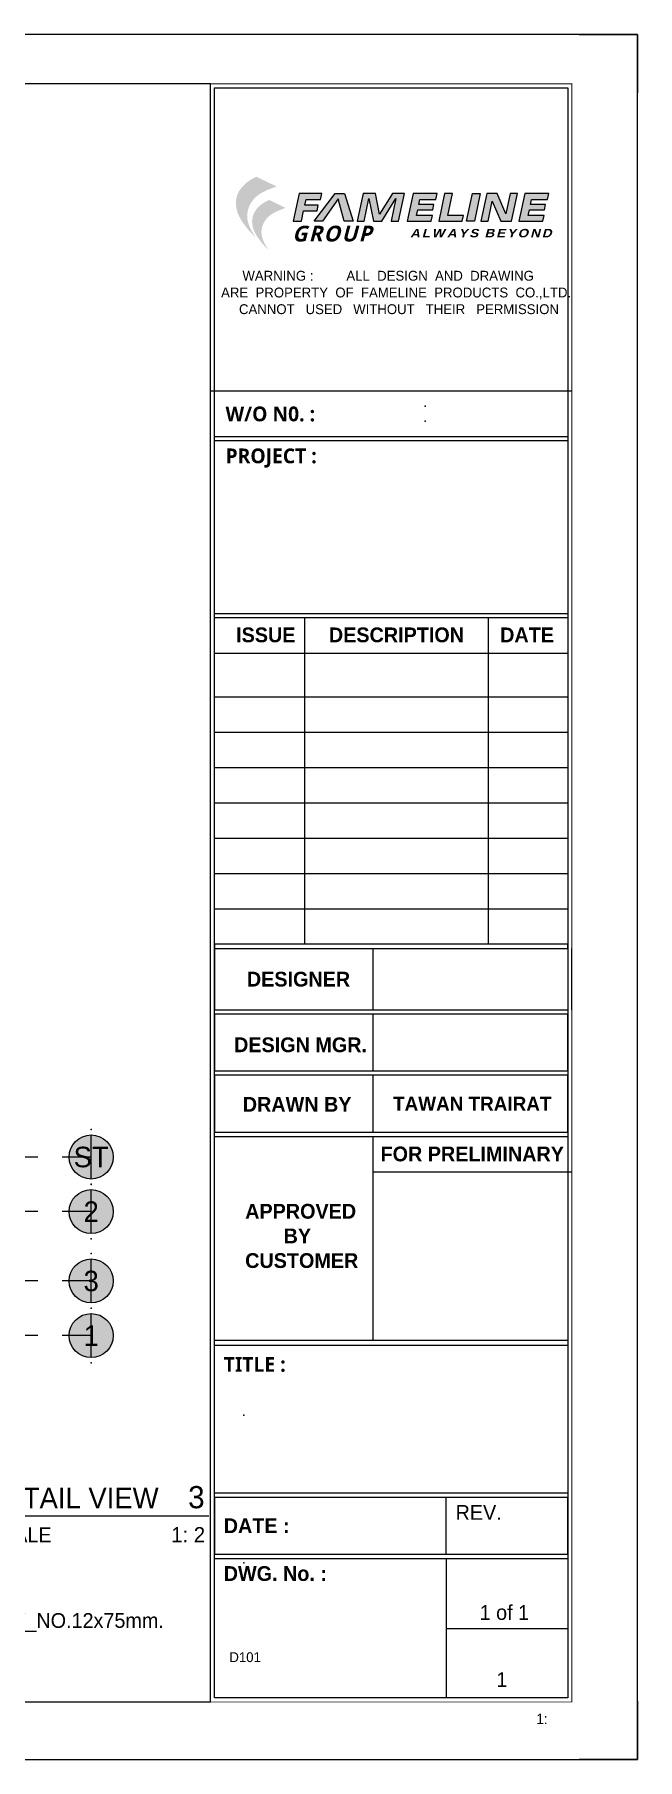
# Model space of a CAD drawing. Header units: millimetres. Extents: x -244126 to 368105, y -173968 to 259060.
# Drawn here: x 7050.6 to 7197.5, y 30928.5 to 31348.5 of the extents above; entities that cross this region are included whole.
import ezdxf
from ezdxf.enums import TextEntityAlignment as Align

# ---------------------------------------------------------------- set-up
doc = ezdxf.new("R2010")
doc.units = ezdxf.units.MM
doc.header["$MEASUREMENT"] = 0
for name, pattern in [('005_GG_TA_LINE', [13.75, 5, -1.25, 1.25, -1.25, 5]), ('BORDER2', [22.225, 6.35, -3.175, 6.35, -3.175, 0, -3.175]), ('HIDDEN', [9.525, 6.35, -3.175]), ('TA_GL_000.00010', [0.000275, 0.0001, -2.5e-05, 2.5e-05, -2.5e-05, 0.0001]), ('TA_HL_001.00', [6.5, 3.55, -2.95]), ('TA_HL_003.00000', [19.5, 10.65, -8.85])]:
    doc.linetypes.add(name, pattern=pattern)
for name, color, linetype in [('000 - L I N E 0.1', 1, 'Continuous'), ('000 - SYMBOL CON', 1, 'Continuous'), ('000 - T E X T', 4, 'Continuous'), ('000 - TITLEBLOCK', 4, 'Continuous')]:
    doc.layers.add(name, color=color, linetype=linetype)
doc.styles.add('BROWALLIA', font='BrowalliaUPC.ttf')
doc.styles.add('Cetury Gothic', font='GOTHIC.TTF')
doc.styles.add('MtXpl_Century_Gothic', font='GOTHICB.TTF')
doc.styles.add('TA', font='Cordia New.ttf', dxfattribs={"height": 4.5})

# ---------------------------------------------------------------- blocks, each defined once
blk = doc.blocks.new('A$Cfd196da9')
at = {"color": 0, "linetype": 'ByBlock', "const_width": 0.1}
blk.add_lwpolyline([(-143.5, -98), (96.5, -98), (96.5, 99), (-143.5, 99)], close=True, dxfattribs=at)
blk = doc.blocks.new('A$C5e861bfc')
h = blk.add_hatch(color=3)
h.dxf.hatch_style = 1
h.set_gradient(color1=(51, 51, 51), color2=(132, 132, 132), tint=1, name='INVHEMISPHERICAL')
edge = h.paths.add_edge_path()
edge.add_spline(control_points=[(5.54, -18.72), (5.44, -18.58), (5.23, -18.29), (4.89, -17.68), (4.56, -16.94), (4.44, -16.06), (4.56, -15.27), (4.88, -14.53), (5.5, -13.73), (6.6, -13.02), (7.54, -12.69), (8.06, -12.5)], knot_values=[0, 0, 0, 0, 3.999368, 8.221458, 16.423435, 22.935826, 28.683381, 35.030362, 41.70231, 52.106571, 65.045306, 65.045306, 65.045306, 65.045306], degree=3, periodic=0)
edge.add_line((8.06, -12.5), (5.6, -11.32))
edge.add_spline(control_points=[(5.6, -11.32), (5.32, -11.46), (4.73, -11.74), (3.98, -12.38), (3.4, -13.13), (3.1, -13.98), (3.08, -14.86), (3.32, -15.84), (3.79, -16.71), (4.37, -17.47), (4.91, -18.12), (5.32, -18.51), (5.54, -18.72)], knot_values=[0, 0, 0, 0, 7.114643, 15.455222, 22.761373, 29.246418, 36.248595, 42.954952, 52.716962, 59.173886, 65.493194, 72.469008, 72.469008, 72.469008, 72.469008], degree=3, periodic=0)
edge = h.paths.add_edge_path(flags=16)
edge.add_spline(control_points=[(6.49, -12.96), (6.44, -12.94), (6.24, -12.87), (5.74, -12.84), (4.99, -12.89), (4.16, -13.03), (3.69, -13.32), (3.49, -13.44)], knot_values=[0, 0, 0, 0, 1.056476, 5.025479, 11.599149, 18.811417, 24.352285, 24.352285, 24.352285, 24.352285], degree=3, periodic=0)
edge.add_spline(control_points=[(3.49, -13.44), (3.5, -13.41), (3.52, -13.37), (3.6, -13.21), (3.67, -13.09), (3.86, -12.81), (3.99, -12.66), (4.27, -12.37), (4.44, -12.22), (4.7, -12.02), (4.78, -11.96), (4.97, -11.84), (5.06, -11.79), (5.27, -11.67), (5.38, -11.62), (5.53, -11.54), (5.56, -11.53), (5.6, -11.51)], knot_values=[0.636744, 0.636744, 0.636744, 0.636744, 1.528083, 1.528083, 5.150301, 5.150301, 9.845601, 9.845601, 15.15015, 15.15015, 17.802424, 17.802424, 20.454698, 20.454698, 23.491903, 23.491903, 24.373762, 24.373762, 24.373762, 24.373762], degree=3, periodic=0)
edge.add_line((5.6, -11.51), (7.62, -12.48))
edge.add_spline(control_points=[(7.62, -12.48), (7.51, -12.52), (7.39, -12.56), (7.01, -12.71), (6.75, -12.82), (6.49, -12.96)], knot_values=[3.151221, 3.151221, 3.151221, 3.151221, 5.963358, 5.963358, 12.618488, 12.618488, 12.618488, 12.618488], degree=3, periodic=0)
h = blk.add_hatch(color=253)
h.dxf.hatch_style = 1
edge = h.paths.add_edge_path()
edge.add_spline(control_points=[(5.6, -11.51), (5.56, -11.53), (5.53, -11.54), (5.38, -11.62), (5.27, -11.67), (5.06, -11.79), (4.97, -11.84), (4.78, -11.96), (4.7, -12.02), (4.44, -12.22), (4.27, -12.37), (3.99, -12.66), (3.86, -12.81), (3.67, -13.09), (3.6, -13.21), (3.52, -13.37), (3.5, -13.41), (3.49, -13.44)], knot_values=[0.636744, 0.636744, 0.636744, 0.636744, 1.518603, 1.518603, 4.555808, 4.555808, 7.208082, 7.208082, 9.860357, 9.860357, 15.164905, 15.164905, 19.860205, 19.860205, 23.482423, 23.482423, 24.373762, 24.373762, 24.373762, 24.373762], degree=3, periodic=0)
edge.add_spline(control_points=[(3.49, -13.44), (3.69, -13.32), (4.16, -13.03), (4.99, -12.89), (5.74, -12.84), (6.24, -12.87), (6.44, -12.94), (6.49, -12.96)], knot_values=[0, 0, 0, 0, 5.540868, 12.753135, 19.326806, 23.295809, 24.352285, 24.352285, 24.352285, 24.352285], degree=3, periodic=0)
edge.add_spline(control_points=[(6.49, -12.96), (6.75, -12.82), (7.01, -12.71), (7.39, -12.56), (7.51, -12.52), (7.62, -12.48)], knot_values=[3.151221, 3.151221, 3.151221, 3.151221, 9.806351, 9.806351, 12.618488, 12.618488, 12.618488, 12.618488], degree=3, periodic=0)
edge.add_line((7.62, -12.48), (5.6, -11.51))
edge = h.paths.add_edge_path()
edge.add_spline(control_points=[(7.13, -14.3), (7.11, -14.31), (7.08, -14.32), (6.96, -14.38), (6.86, -14.43), (6.69, -14.52), (6.61, -14.57), (6.47, -14.67), (6.39, -14.72), (6.18, -14.88), (6.05, -15), (5.81, -15.25), (5.71, -15.37), (5.55, -15.59), (5.49, -15.7), (5.42, -15.83), (5.41, -15.86), (5.4, -15.88)], knot_values=[0.636744, 0.636744, 0.636744, 0.636744, 1.518603, 1.518603, 4.555808, 4.555808, 7.208082, 7.208082, 9.860357, 9.860357, 15.164905, 15.164905, 19.860205, 19.860205, 23.482423, 23.482423, 24.373762, 24.373762, 24.373762, 24.373762], degree=3, periodic=0)
edge.add_spline(control_points=[(5.4, -15.88), (5.44, -15.86), (5.49, -15.83), (5.54, -15.8)], knot_values=[0, 0, 0, 0, 1.522018, 1.522018, 1.522018, 1.522018], degree=3, periodic=0)
edge.add_spline(control_points=[(5.54, -15.8), (5.63, -15.75), (5.72, -15.7), (5.82, -15.65)], knot_values=[1.522018, 1.522018, 1.522018, 1.522018, 4.566053, 4.566053, 4.566053, 4.566053], degree=3, periodic=0)
edge.add_spline(control_points=[(5.82, -15.65), (5.85, -15.64), (5.95, -15.59), (6.05, -15.56), (6.12, -15.54)], knot_values=[4.566053, 4.566053, 4.566053, 4.566053, 5.540868, 7.610089, 7.610089, 7.610089, 7.610089], degree=3, periodic=0)
edge.add_spline(control_points=[(6.12, -15.54), (6.22, -15.51), (6.33, -15.49), (6.43, -15.47)], knot_values=[7.610089, 7.610089, 7.610089, 7.610089, 10.654125, 10.654125, 10.654125, 10.654125], degree=3, periodic=0)
edge.add_spline(control_points=[(6.43, -15.47), (6.51, -15.46), (6.67, -15.44), (6.83, -15.43), (6.91, -15.42)], knot_values=[10.654125, 10.654125, 10.654125, 10.654125, 12.753135, 15.220178, 15.220178, 15.220178, 15.220178], degree=3, periodic=0)
edge.add_spline(control_points=[(6.91, -15.42), (7.05, -15.41), (7.21, -15.4), (7.38, -15.41), (7.39, -15.41)], knot_values=[15.220178, 15.220178, 15.220178, 15.220178, 19.326806, 19.786231, 19.786231, 19.786231, 19.786231], degree=3, periodic=0)
edge.add_spline(control_points=[(7.39, -15.41), (7.47, -15.41), (7.55, -15.41), (7.63, -15.43)], knot_values=[19.786231, 19.786231, 19.786231, 19.786231, 22.069258, 22.069258, 22.069258, 22.069258], degree=3, periodic=0)
edge.add_spline(control_points=[(7.63, -15.43), (7.67, -15.43), (7.73, -15.44), (7.78, -15.46), (7.79, -15.46)], knot_values=[22.069258, 22.069258, 22.069258, 22.069258, 23.295809, 23.591276, 23.591276, 23.591276, 23.591276], degree=3, periodic=0)
edge.add_spline(control_points=[(7.79, -15.46), (7.81, -15.47), (7.84, -15.48), (7.86, -15.49)], knot_values=[23.591276, 23.591276, 23.591276, 23.591276, 24.352285, 24.352285, 24.352285, 24.352285], degree=3, periodic=0)
edge.add_spline(control_points=[(7.86, -15.49), (8.08, -15.38), (8.3, -15.29), (8.61, -15.16), (8.7, -15.13), (8.8, -15.1)], knot_values=[3.151221, 3.151221, 3.151221, 3.151221, 9.806351, 9.806351, 12.618488, 12.618488, 12.618488, 12.618488], degree=3, periodic=0)
edge.add_line((8.8, -15.1), (7.13, -14.3))
h = blk.add_hatch(color=3)
h.dxf.hatch_style = 1
h.set_gradient(color1=(51, 51, 51), color2=(132, 132, 132), tint=1, name='INVHEMISPHERICAL')
edge = h.paths.add_edge_path()
edge.add_spline(control_points=[(7.08, -20.22), (7, -20.11), (6.83, -19.87), (6.55, -19.37), (6.28, -18.76), (6.18, -18.04), (6.28, -17.39), (6.55, -16.78), (7.06, -16.12), (7.96, -15.54), (8.73, -15.27), (9.16, -15.11)], knot_values=[0, 0, 0, 0, 3.28902, 6.761203, 13.506384, 18.862075, 23.588778, 28.808439, 34.295348, 42.851654, 53.492273, 53.492273, 53.492273, 53.492273], degree=3, periodic=0)
edge.add_line((9.16, -15.11), (7.13, -14.14))
edge.add_spline(control_points=[(7.13, -14.14), (6.91, -14.25), (6.42, -14.49), (5.8, -15.01), (5.32, -15.63), (5.08, -16.33), (5.06, -17.05), (5.26, -17.86), (5.65, -18.57), (6.13, -19.2), (6.57, -19.74), (6.9, -20.06), (7.08, -20.22)], knot_values=[0, 0, 0, 0, 5.850974, 12.71014, 18.718608, 24.051811, 29.810295, 35.325501, 43.35363, 48.663707, 53.86061, 59.597414, 59.597414, 59.597414, 59.597414], degree=3, periodic=0)
edge = h.paths.add_edge_path(flags=16)
edge.add_spline(control_points=[(6.12, -15.54), (6.05, -15.56), (5.95, -15.59), (5.85, -15.64), (5.82, -15.65)], knot_values=[4.566053, 4.566053, 4.566053, 4.566053, 6.635274, 7.610089, 7.610089, 7.610089, 7.610089], degree=3, periodic=0)
edge.add_spline(control_points=[(5.82, -15.65), (5.72, -15.7), (5.63, -15.75), (5.54, -15.8)], knot_values=[1.522018, 1.522018, 1.522018, 1.522018, 4.566053, 4.566053, 4.566053, 4.566053], degree=3, periodic=0)
edge.add_spline(control_points=[(5.54, -15.8), (5.49, -15.83), (5.44, -15.86), (5.4, -15.88)], knot_values=[0, 0, 0, 0, 1.522018, 1.522018, 1.522018, 1.522018], degree=3, periodic=0)
edge.add_spline(control_points=[(5.4, -15.88), (5.41, -15.86), (5.42, -15.83), (5.49, -15.7), (5.55, -15.59), (5.71, -15.37), (5.81, -15.25), (6.05, -15), (6.18, -14.88), (6.39, -14.72), (6.47, -14.67), (6.61, -14.57), (6.69, -14.52), (6.86, -14.43), (6.96, -14.38), (7.08, -14.32), (7.11, -14.31), (7.13, -14.3)], knot_values=[0.636744, 0.636744, 0.636744, 0.636744, 1.528083, 1.528083, 5.150301, 5.150301, 9.845601, 9.845601, 15.15015, 15.15015, 17.802424, 17.802424, 20.454698, 20.454698, 23.491903, 23.491903, 24.373762, 24.373762, 24.373762, 24.373762], degree=3, periodic=0)
edge.add_line((7.13, -14.3), (8.8, -15.1))
edge.add_spline(control_points=[(8.8, -15.1), (8.7, -15.13), (8.61, -15.16), (8.3, -15.29), (8.08, -15.38), (7.86, -15.49)], knot_values=[3.151221, 3.151221, 3.151221, 3.151221, 5.963358, 5.963358, 12.618488, 12.618488, 12.618488, 12.618488], degree=3, periodic=0)
edge.add_spline(control_points=[(7.86, -15.49), (7.84, -15.48), (7.81, -15.47), (7.79, -15.46)], knot_values=[23.591276, 23.591276, 23.591276, 23.591276, 24.352285, 24.352285, 24.352285, 24.352285], degree=3, periodic=0)
edge.add_spline(control_points=[(7.79, -15.46), (7.78, -15.46), (7.73, -15.44), (7.67, -15.43), (7.63, -15.43)], knot_values=[22.069258, 22.069258, 22.069258, 22.069258, 22.364725, 23.591276, 23.591276, 23.591276, 23.591276], degree=3, periodic=0)
edge.add_spline(control_points=[(7.63, -15.43), (7.55, -15.41), (7.47, -15.41), (7.39, -15.41)], knot_values=[19.786231, 19.786231, 19.786231, 19.786231, 22.069258, 22.069258, 22.069258, 22.069258], degree=3, periodic=0)
edge.add_spline(control_points=[(7.39, -15.41), (7.38, -15.41), (7.21, -15.4), (7.05, -15.41), (6.91, -15.42)], knot_values=[15.220178, 15.220178, 15.220178, 15.220178, 15.679604, 19.786231, 19.786231, 19.786231, 19.786231], degree=3, periodic=0)
edge.add_spline(control_points=[(6.91, -15.42), (6.83, -15.43), (6.67, -15.44), (6.51, -15.46), (6.43, -15.47)], knot_values=[10.654125, 10.654125, 10.654125, 10.654125, 13.121167, 15.220178, 15.220178, 15.220178, 15.220178], degree=3, periodic=0)
edge.add_spline(control_points=[(6.43, -15.47), (6.33, -15.49), (6.22, -15.51), (6.12, -15.54)], knot_values=[7.610089, 7.610089, 7.610089, 7.610089, 10.654125, 10.654125, 10.654125, 10.654125], degree=3, periodic=0)
h = blk.add_hatch(color=3)
h.dxf.hatch_style = 1
h.paths.add_polyline_path([(10.09, -16.74), (11.08, -16.74), (11.34, -15.48), (12.98, -15.48), (13.13, -14.78), (11.49, -14.78), (11.64, -14.07), (13.4, -14.07), (13.56, -13.35), (10.81, -13.35)])
h.paths.add_polyline_path([(12.64, -16.74), (13.64, -16.74), (15.55, -14), (16.27, -16.74), (17.37, -16.74), (16.33, -13.35), (15.17, -13.35)])
h.paths.add_polyline_path([(19.3, -13.97), (19.86, -16.74), (20.86, -16.74), (22.59, -13.98), (22, -16.74), (22.91, -16.74), (23.63, -13.35), (22.16, -13.35), (20.58, -15.88), (20.1, -13.35), (18.59, -13.35), (17.87, -16.74), (18.71, -16.74)])
h.paths.add_polyline_path([(23.95, -16.74), (26.88, -16.74), (27.03, -16.02), (25.1, -16.02), (25.24, -15.36), (27.06, -15.36), (27.2, -14.69), (25.38, -14.69), (25.51, -14.07), (27.45, -14.07), (27.6, -13.35), (24.67, -13.35)])
h.paths.add_polyline_path([(27.79, -16.74), (30.67, -16.74), (30.82, -16.02), (28.91, -16.02), (29.48, -13.35), (28.51, -13.35)])
h.paths.add_polyline_path([(31.18, -16.74), (32.14, -16.74), (32.86, -13.35), (31.9, -13.35)])
h.paths.add_polyline_path([(32.92, -16.74), (33.8, -16.74), (34.32, -14.3), (35.35, -16.74), (36.65, -16.74), (37.37, -13.35), (36.5, -13.35), (35.98, -15.83), (34.93, -13.35), (33.64, -13.35)])
h.paths.add_polyline_path([(37.55, -16.74), (40.48, -16.74), (40.63, -16.02), (38.7, -16.02), (38.84, -15.36), (40.66, -15.36), (40.8, -14.69), (38.98, -14.69), (39.11, -14.07), (41.05, -14.07), (41.2, -13.35), (38.27, -13.35)])
at = {"color": 3, "linetype": 'Continuous'}
for p, q in [((0, -37.38), (44, -37.38)), ((11.47, -65.02), (11.47, -104.74)), ((33.82, -65.02), (33.82, -104.74)), ((0.5, -69.32), (43.5, -69.32)), ((0.5, -105.27), (0.5, -112.72)), ((19.76, -105.27), (19.76, -112.72)), ((44, -112.72), (44, -105.27)), ((0.5, -112.72), (43.5, -112.72)), ((19.76, -113.26), (19.76, -120.17)), ((19.76, -120.71), (19.76, -127.62)), ((19.76, -128.16), (19.76, -153.01)), ((19.76, -132.46), (44, -132.46)), ((28.7, -179.01), (28.7, -172.1)), ((28.7, -179.54), (28.7, -196.46)), ((28.7, -188.07), (43.5, -188.07))]:
    blk.add_line(p, q, dxfattribs=at)
at = {"color": 8, "linetype": 'Continuous'}
for p, q in [((0.5, -74.63), (43.5, -74.63)), ((0.5, -78.93), (43.5, -78.93)), ((0.5, -83.23), (43.5, -83.23)), ((0.5, -87.53), (43.5, -87.53)), ((0.5, -91.83), (43.5, -91.83)), ((0.5, -96.14), (43.5, -96.14)), ((0.5, -100.44), (43.5, -100.44))]:
    blk.add_line(p, q, dxfattribs=at)
at = {"color": 3}
for points in [[(13.56, -13.35), (10.81, -13.35), (10.09, -16.74), (11.08, -16.74), (11.34, -15.48), (12.98, -15.48), (13.13, -14.78), (11.49, -14.78), (11.64, -14.07), (13.4, -14.07), (13.56, -13.35)], [(12.64, -16.74), (15.17, -13.35), (16.33, -13.35), (17.37, -16.74), (16.27, -16.74), (15.55, -14), (13.64, -16.74), (12.64, -16.74)], [(17.87, -16.74), (18.71, -16.74), (19.3, -13.97), (19.86, -16.74), (20.86, -16.74), (22.59, -13.98), (22, -16.74), (22.91, -16.74), (23.63, -13.35), (22.16, -13.35), (20.58, -15.88), (20.1, -13.35), (18.59, -13.35), (17.87, -16.74)], [(29.48, -13.35), (28.51, -13.35), (27.79, -16.74), (30.67, -16.74), (30.82, -16.02), (28.91, -16.02), (29.48, -13.35)], [(31.9, -13.35), (32.86, -13.35), (32.14, -16.74), (31.18, -16.74), (31.9, -13.35)], [(32.92, -16.74), (33.8, -16.74), (34.32, -14.3), (35.35, -16.74), (36.65, -16.74), (37.37, -13.35), (36.5, -13.35), (35.98, -15.83), (34.93, -13.35), (33.64, -13.35), (32.92, -16.74)]]:
    blk.add_lwpolyline(points, dxfattribs=at)
for points in [[(25.51, -14.07), (27.45, -14.07), (27.6, -13.35), (24.67, -13.35), (23.95, -16.74), (26.88, -16.74), (27.03, -16.02), (25.1, -16.02), (25.24, -15.36), (27.06, -15.36), (27.2, -14.69), (25.38, -14.69)], [(39.11, -14.07), (41.05, -14.07), (41.2, -13.35), (38.27, -13.35), (37.55, -16.74), (40.48, -16.74), (40.63, -16.02), (38.7, -16.02), (38.84, -15.36), (40.66, -15.36), (40.8, -14.69), (38.98, -14.69)]]:
    blk.add_lwpolyline(points, close=True, dxfattribs=at)
at = {"color": 3, "linetype": 'Continuous'}
for points in [[(0.5, -42.94), (43.5, -42.94), (43.5, -43.48), (0.5, -43.48)], [(0.5, -64.48), (43.5, -64.48), (43.5, -65.02), (0.5, -65.02)], [(0.5, -105.27), (43.5, -105.27), (43.5, -104.74), (0.5, -104.74)], [(0.5, -120.17), (43.5, -120.17), (43.5, -113.26), (0.5, -113.26)], [(0.5, -127.62), (43.5, -127.62), (43.5, -120.71), (0.5, -120.71)], [(0.5, -128.16), (43.5, -128.16), (43.5, -153.01), (0.5, -153.01)], [(0.5, -153.55), (43.5, -153.55), (43.5, -171.56), (0.5, -171.56)], [(0.5, -179.01), (43.5, -179.01), (43.5, -172.1), (0.5, -172.1)], [(0.5, -179.54), (43.5, -179.54), (43.5, -196.5), (0.5, -196.5)]]:
    blk.add_lwpolyline(points, close=True, dxfattribs=at)
at = {"layer": '000 - T E X T', "color": 3, "const_width": 0.1}
blk.add_lwpolyline([(0, -197), (44, -197), (44, 0), (0, 0)], close=True, dxfattribs=at)
at = {"color": 4, "style": 'Cetury Gothic'}
for s, p in [(' WARNING :         ALL  DESIGN  AND  DRAWING', (3.45, -23.97)), ('ARE  PROPERTY  OF  FAMELINE  PRODUCTS  CO.,LTD.', (1.3, -26.01)), (' CANNOT   USED   WITHOUT   THEIR   PERMISSION', (3.03, -28.04))]:
    blk.add_text(s, height=1.2, dxfattribs=at).set_placement(p)
at = {"color": 4, "linetype": 'BORDER2', "style": 'MtXpl_Century_Gothic'}
blk.add_text('TAWAN TRAIRAT', height=1.7201, dxfattribs=at).set_placement((31.88, -124.17), align=Align.MIDDLE_CENTER)
at = {"color": 2, "attachment_point": 1, "style": 'Cetury Gothic'}
for s, width, insert, char_height in [('{\\f@Meiryo UI|b1|i1|c0|p34;\\T1.1;GROUP}', 12.1049, (9.96, -17.28), 1.9183), ('{\\fArial Black|b0|i1|c0|p34;\\T1.2;ALWAYS BEYOND}', 19.6239, (24.32, -17.67), 1.0231)]:
    blk.add_mtext_dynamic_manual_height_columns(s, width=width, gutter_width=3.2, heights=[0], dxfattribs=dict(at, insert=insert, char_height=char_height))
at = {"color": 4, "char_height": 1.8, "style": 'Cetury Gothic'}
for s, insert, attachment_point in [('{\\f@Malgun Gothic|b1|i0|c0|p34;W/O N0. :}', (1.84, -39.29), 1), ('{\\f@Malgun Gothic|b1|i0|c0|p34;PROJECT :}', (1.84, -44.4), 1), ('{\\fCentury Gothic|b1|i0|c0|p34;ISSUE}', (6.74, -66.19), 2), ('{\\fCentury Gothic|b1|i0|c0|p34;DESCRIPTION}', (22.65, -66.19), 2), ('{\\fCentury Gothic|b1|i0|c0|p34;DATE}', (38.55, -66.19), 2), ('{\\fCentury Gothic|b1|i0|c0|p34;DESIGNER}', (4.44, -108.1), 1), ('{\\fCentury Gothic|b1|i0|c0|p34;DESIGN MGR.}', (2.88, -116.09), 1), ('{\\fCentury Gothic|b1|i0|c0|p34;DRAWN BY}', (3.94, -123.34), 1), ('{\\fCentury Gothic|b1|i0|c0|p34;FOR PRELIMINARY}', (31.88, -129.38), 2), ('{\\fCentury Gothic|b1|i0|c0|p34;APPROVED\\P       BY\\PCUSTOMER}', (4.23, -136.36), 1), ('{\\f@Malgun Gothic|b1|i0|c0|p34;TITLE :}', (1.62, -155), 1), ('REV.', (29.85, -173.02), 1), ('{\\fCentury Gothic|b1|i0|c0|p34;DATE :}', (1.62, -174.64), 1), ('{\\fCentury Gothic|b1|i0|c0|p34;DWG. No. :}', (1.62, -180.46), 1)]:
    blk.add_mtext(s, dxfattribs=dict(at, insert=insert, attachment_point=attachment_point))
blk = doc.blocks.new('*U1680')
for p in [(542.3, 329.53), (542.3, 325.83)]:
    blk.add_point(p)
at = {"layer": '000 - L I N E 0.1', "color": 21, "linetype": 'Continuous'}
for points in [[(579.76, 420), (594, 420), (594, 405.76)], [(594, 14.24), (594, 0), (579.76, 0)]]:
    blk.add_lwpolyline(points, dxfattribs=at)
at = {"layer": '000 - T E X T', "color": 3, "const_width": 0.2}
blk.add_lwpolyline([(578, 14), (490, 14), (490, 408), (578, 408)], close=True, dxfattribs=at)
at = {"layer": '000 - T E X T', "color": 3}
blk.add_lwpolyline([(577, 15), (491, 15), (491, 407), (577, 407)], close=True, dxfattribs=at)
at = {"layer": '000 - TITLEBLOCK', "color": 250}
blk.add_lwpolyline([(0, 0), (594, 0), (594, 420), (0, 420)], close=True, dxfattribs=at)
at = {"xscale": 2, "yscale": 2, "zscale": 2}
blk.add_blockref('A$C5e861bfc', (490, 408), dxfattribs=at)
at = {"layer": '000 - T E X T', "color": 3, "xscale": 2, "yscale": 2, "zscale": 2}
blk.add_blockref('A$Cfd196da9', (297, 210), dxfattribs=at)
at = {"color": 4, "style": 'Cetury Gothic'}
blk.add_text(' 1:', height=2.502, dxfattribs=at).set_placement((568.4, 8.64))
at = {"color": 4, "style": 'TA'}
blk.add_attdef('PAPER_SIZE', text='', height=2.5, dxfattribs=at).set_placement((568.6, 9.97), align=Align.MIDDLE_RIGHT)
blk.add_attdef('SCALE_SIZE', text='', height=2.5, dxfattribs=at).set_placement((573.51, 10.03), align=Align.MIDDLE_LEFT)
at = {"layer": '000 - T E X T', "color": 250, "style": 'TA'}
for tag, height, p in [('SUPERLINK', 2, (17.26, 415.77)), ('NAMEFILE', 2, (17.26, 411.76)), ('SC', 40, (3.36, 375.21))]:
    blk.add_attdef(tag, text='', height=height, dxfattribs=at).set_placement(p, align=Align.MIDDLE_LEFT)
at = {"layer": '000 - T E X T', "color": 4, "style": 'TA'}
for tag, height, p in [('PRELIM_NAME_JOB_1', 2, (524.67, 330.19)), ('PRELIM_NAME_JOB_2', 2, (524.67, 325.83)), ('PRELIM_NAME_PROJECT_1', 3, (494.81, 309.31)), ('PRELIM_NAME_PROJECT_2', 3, (494.81, 301.91)), ('PRELIM_NAME_PROJECT_3', 3, (494.81, 294.51)), ('PRELIM_NAME_TITLE_3', 2.4, (495.51, 73.99)), ('PRELIM_NAME_TITLE_1', 1.2, (247.75, 43.65)), ('PRELIM_NAME_TITLE_2', 1.2, (247.75, 40.32)), ('DRAWING_NO1', 2.4, (494.61, 32.92)), ('DRAWING_NO2', 2.4, (494.61, 24.91))]:
    blk.add_attdef(tag, text='', height=height, dxfattribs=at).set_placement(p, align=Align.MIDDLE_LEFT)
at = {"layer": '000 - T E X T', "color": 4, "style": 'Cetury Gothic'}
for tag, p in [('SHEET_NO.', (561.58, 34)), ('TOTAL_SHEET_NO.', (560.97, 17.64))]:
    blk.add_attdef(tag, text='', height=3.6, dxfattribs=at).set_placement(p, align=Align.CENTER)
at = {"layer": '000 - T E X T', "color": 4, "style": 'TA'}
blk.add_attdef('NAME_REMARK', (55.29, 17.3), '', height=4, dxfattribs=at)
blk = doc.blocks.new('000 - ARROW FOR SYMBOL')
at = {"layer": '000 - SYMBOL CON', "color": 0, "linetype": 'HIDDEN'}
blk.add_solid([(1.29, 1.57), (0, 0), (0.71, 1.9)], dxfattribs=at)
blk = doc.blocks.new('*U844')
h = blk.add_hatch(color=250)
h.dxf.hatch_style = 1
edge = h.paths.add_edge_path()
edge.add_arc((0, 0), 2.68, 0, 360)
for p in [(0, 3.33), (0, -3.33)]:
    blk.add_point(p)
at = {"layer": '000 - SYMBOL CON', "color": 0, "linetype": 'ByBlock'}
for points in [[(0, 0), (-43.31, 0), (-49.42, -10.58)], [(-43.31, 0), (-43.31, 0), (-49.42, -10.58)]]:
    blk.add_lwpolyline(points, dxfattribs=at)
at = {"layer": '000 - SYMBOL CON', "color": 2}
blk.add_circle((0, 0), 2.68, dxfattribs=at)
at = {"layer": 'Defpoints', "color": 250}
blk.add_line((0, -2.68), (0, 2.68), dxfattribs=at)
at = {"layer": '000 - SYMBOL CON', "color": 0}
blk.add_blockref('000 - ARROW FOR SYMBOL', (-49.42, -10.58), dxfattribs=at)
blk.add_blockref('000 - ARROW FOR SYMBOL', (-49.42, -10.58), dxfattribs=at)
at = {"layer": '000 - T E X T', "style": 'BROWALLIA'}
blk.add_attdef('NO.CODE', text='', height=2.5, dxfattribs=at).set_placement((0, 0), align=Align.MIDDLE_CENTER)
blk = doc.blocks.new('*U846')
h = blk.add_hatch(color=250)
h.dxf.hatch_style = 1
edge = h.paths.add_edge_path()
edge.add_arc((0, 0), 2.68, 0, 360)
for p in [(0, 3.33), (0, -3.33)]:
    blk.add_point(p)
at = {"layer": '000 - SYMBOL CON', "color": 0, "linetype": 'ByBlock'}
for points in [[(0, 0), (-24.26, 0), (-26.89, -4.57)], [(-24.26, 0), (-24.26, 0), (-26.89, -4.57)]]:
    blk.add_lwpolyline(points, dxfattribs=at)
at = {"layer": '000 - SYMBOL CON', "color": 2}
blk.add_circle((0, 0), 2.68, dxfattribs=at)
at = {"layer": 'Defpoints', "color": 250}
blk.add_line((0, -2.68), (0, 2.68), dxfattribs=at)
at = {"layer": '000 - SYMBOL CON', "color": 0}
blk.add_blockref('000 - ARROW FOR SYMBOL', (-26.89, -4.57), dxfattribs=at)
blk.add_blockref('000 - ARROW FOR SYMBOL', (-26.89, -4.57), dxfattribs=at)
at = {"layer": '000 - T E X T', "style": 'BROWALLIA'}
blk.add_attdef('NO.CODE', text='', height=2.5, dxfattribs=at).set_placement((0, 0), align=Align.MIDDLE_CENTER)
blk = doc.blocks.new('*U845')
h = blk.add_hatch(color=250)
h.dxf.hatch_style = 1
edge = h.paths.add_edge_path()
edge.add_arc((0, 0), 2.68, 0, 360)
for p in [(0, 3.33), (0, -3.33)]:
    blk.add_point(p)
at = {"layer": '000 - SYMBOL CON', "color": 0, "linetype": 'ByBlock'}
for points in [[(0, 0), (-18.24, 0), (-28.7, -18.13)], [(-18.24, 0), (-18.24, 0), (-28.7, -18.13)]]:
    blk.add_lwpolyline(points, dxfattribs=at)
at = {"layer": '000 - SYMBOL CON', "color": 2}
blk.add_circle((0, 0), 2.68, dxfattribs=at)
at = {"layer": 'Defpoints', "color": 250}
blk.add_line((0, -2.68), (0, 2.68), dxfattribs=at)
at = {"layer": '000 - SYMBOL CON', "color": 0}
blk.add_blockref('000 - ARROW FOR SYMBOL', (-28.7, -18.13), dxfattribs=at)
blk.add_blockref('000 - ARROW FOR SYMBOL', (-28.7, -18.13), dxfattribs=at)
at = {"layer": '000 - T E X T', "style": 'BROWALLIA'}
blk.add_attdef('NO.CODE', text='', height=2.5, dxfattribs=at).set_placement((0, 0), align=Align.MIDDLE_CENTER)
blk = doc.blocks.new('*U847')
h = blk.add_hatch(color=250)
h.dxf.hatch_style = 1
edge = h.paths.add_edge_path()
edge.add_arc((0, 0), 2.68, 0, 360)
blk.add_point((2.68, -4.05))
at = {"layer": '000 - SYMBOL CON', "color": 0, "linetype": 'ByBlock'}
blk.add_lwpolyline([(0, 0), (0, 0), (-1, -1.73)], dxfattribs=at)
blk.add_lwpolyline([(0, 0), (0, 0), (-1, -1.73)], dxfattribs=at)
at = {"layer": '000 - SYMBOL CON', "color": 2}
blk.add_circle((0, 0), 2.68, dxfattribs=at)
at = {"layer": 'Defpoints', "color": 250}
blk.add_line((0, -2.68), (0, 2.68), dxfattribs=at)
for points in [[(0, 3.33), (20, 3.33), (20, -3.33), (0, -3.33)], [(0, -3.33), (20, -3.33), (20, -5.11), (0, -5.11)]]:
    blk.add_lwpolyline(points, close=True, dxfattribs=at)
at = {"layer": '000 - SYMBOL CON', "color": 0}
blk.add_blockref('000 - ARROW FOR SYMBOL', (-1, -1.73), dxfattribs=at)
blk.add_blockref('000 - ARROW FOR SYMBOL', (-1, -1.73), dxfattribs=at)
at = {"layer": '000 - T E X T', "style": 'BROWALLIA'}
blk.add_attdef('NO.CODE', text='', height=2.5, dxfattribs=at).set_placement((0, 0), align=Align.MIDDLE_CENTER)
at = {"layer": '000 - T E X T', "style": 'TA'}
for tag, p in [('NAME1', (4.5, -0.89)), ('NAME2', (4.5, -4.96))]:
    blk.add_attdef(tag, p, '', height=1.8, dxfattribs=at)
blk = doc.blocks.new('*U851')
h = blk.add_hatch(color=250)
h.dxf.hatch_style = 1
edge = h.paths.add_edge_path()
edge.add_arc((0, 0), 2.68, 0, 360)
for p in [(0, 3.33), (0, -3.33)]:
    blk.add_point(p)
at = {"layer": '000 - SYMBOL CON', "color": 0, "linetype": 'ByBlock'}
for points in [[(0, 0), (-8.42, 0), (-18.28, -17.08)], [(-8.42, 0), (-8.42, 0), (-18.28, -17.08)]]:
    blk.add_lwpolyline(points, dxfattribs=at)
at = {"layer": '000 - SYMBOL CON', "color": 2}
blk.add_circle((0, 0), 2.68, dxfattribs=at)
at = {"layer": 'Defpoints', "color": 250}
blk.add_line((0, -2.68), (0, 2.68), dxfattribs=at)
at = {"layer": '000 - SYMBOL CON', "color": 0}
blk.add_blockref('000 - ARROW FOR SYMBOL', (-18.28, -17.08), dxfattribs=at)
blk.add_blockref('000 - ARROW FOR SYMBOL', (-18.28, -17.08), dxfattribs=at)
at = {"layer": '000 - T E X T', "style": 'BROWALLIA'}
blk.add_attdef('NO.CODE', text='', height=2.5, dxfattribs=at).set_placement((0, 0), align=Align.MIDDLE_CENTER)
blk = doc.blocks.new('*U853')
at = {"color": 0, "lineweight": -3}
blk.add_lwpolyline([(0, 0), (240, 0), (240, 394), (0, 394)], close=True, dxfattribs=at)
at = {"color": 150, "linetype": '005_GG_TA_LINE', "style": 'TA'}
for tag, p in [('NAME_VIEWPORT', (-279.24, 685.13)), ('SC_VPORT', (-279.24, 249.54)), ('SEQ_VIEWPORT', (-279.24, -14))]:
    blk.add_attdef(tag, text='', height=90, dxfattribs=at).set_placement(p, align=Align.BOTTOM_RIGHT)
blk = doc.blocks.new('*U883')
at = {"color": 4}
blk.add_line((-4.26, 5.7), (-32.47, 5.7), dxfattribs=at)
at = {"linetype": 'TA_GL_000.00010'}
blk.add_point((0, 18), dxfattribs=at)
blk.add_point((0, 0))
at = {"color": 4, "linetype": 'BORDER2', "style": 'Cetury Gothic'}
blk.add_text('SCALE', height=1.8, dxfattribs=at).set_placement((-31.28, 2.51))
at = {"color": 0, "style": 'TA'}
for tag, p in [('HEADING2', (-31.54, 10.65)), ('HEADING', (-31.54, 6.65))]:
    blk.add_attdef(tag, p, '', height=2.5, dxfattribs=at)
for tag, height, p in [('LO', 2.7, (-4.76, 6.65)), ('SC', 1.85, (-4.7, 2.51))]:
    blk.add_attdef(tag, text='', height=height, dxfattribs=at).set_placement(p, align=Align.RIGHT)

msp = doc.modelspace()

# ---------------------------------------------------------------- block references
at = {"color": 3}
msp.add_blockref('*U853', (6853.48575, 30942.51054), dxfattribs=at)
at = {"color": 2, "linetype": 'TA_HL_003.00000'}
ref = msp.add_blockref('*U1680', (6603.48575, 30928.51054), dxfattribs=at)
ref.add_attrib('DRAWING_NO2', 'D101', dxfattribs={"layer": '000 - T E X T', "color": 4, "height": 2.4, "style": 'TA'}).set_placement((7098.09662, 30953.42503), align=Align.MIDDLE_LEFT)
ref.add_attrib('SHEET_NO.', '1 of 1', dxfattribs={"layer": '000 - T E X T', "color": 4, "height": 3.6, "style": 'Cetury Gothic'}).set_placement((7165.06469, 30962.50828), align=Align.CENTER)
ref.add_attrib('TOTAL_SHEET_NO.', '1', dxfattribs={"layer": '000 - T E X T', "color": 4, "height": 3.6, "style": 'Cetury Gothic'}).set_placement((7164.45159, 30946.15038), align=Align.CENTER)
at = {"layer": '000 - T E X T', "color": 2, "linetype": 'TA_HL_001.00', "ltscale": 2.5, "xscale": 2, "yscale": 2, "zscale": 2}
for name, p, values in [('*U844', (7064.44387, 31075.2058), {'NO.CODE': 'ST'}), ('*U846', (7064.44387, 31061.90335), {'NO.CODE': '2'}), ('*U845', (7064.44387, 31045.02226), {'NO.CODE': '3'}), ('*U851', (7064.44387, 31031.7198), {'NO.CODE': '1'}), ('*U847', (6982.98363, 30962.33525), {'NAME1': 'SELF-DRILLING_SCREW_NO.12x75mm.', 'NAME2': '(HEX)', 'NO.CODE': '3'})]:
    msp.add_blockref(name, p, dxfattribs=at).add_auto_attribs(values)
at = {"layer": '000 - T E X T', "xscale": 2, "yscale": 2, "zscale": 2}
msp.add_blockref('*U883', (7101.58904, 30976.38232), dxfattribs=at).add_auto_attribs({'HEADING': 'DETAIL VIEW', 'LO': '3', 'SC': '1: 2'})

doc.saveas('drawing.dxf')
